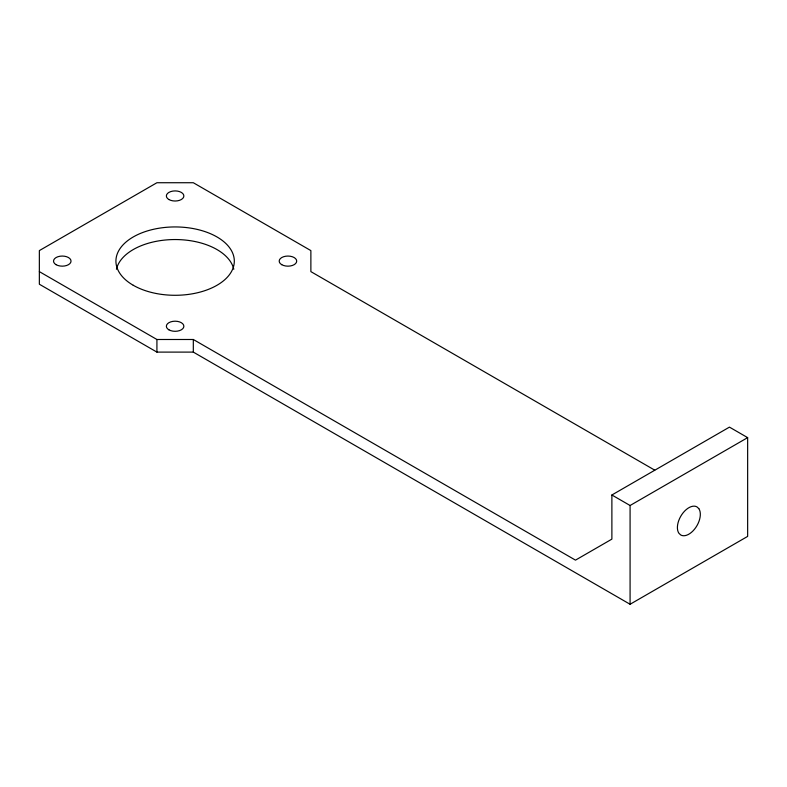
<?xml version="1.0" encoding="UTF-8"?>
<svg xmlns="http://www.w3.org/2000/svg" width="787" height="787" viewBox="0 0 787 787"><rect width="100%" height="100%" fill="white"/><g stroke="black" fill="none" stroke-linecap="round" stroke-linejoin="round"><path stroke-width="1.18" d="M39.35 271.623L156.918 339.492L193.317 339.492L575.484 560.137L611.883 539.125L611.883 494.993L729.451 427.125L747.65 437.631L747.65 536.4L630.082 604.268L193.317 352.104L156.918 352.104L39.35 284.225L39.35 250.6L156.918 182.732L193.317 182.732L310.875 250.6L310.875 271.623L654.725 470.144M611.883 494.993L630.082 505.5L747.65 437.631M630.082 505.5L630.082 604.268M193.317 339.492L193.317 352.104M156.918 339.492L156.918 352.104M116.427 269.262A59.192 34.175 0 0 1 175.117 239.543A59.192 34.175 0 0 1 233.798 269.262M698.797 508.599L696.977 506.907A16.212 9.365 -60 0 0 681.886 514.472A16.212 9.365 -60 0 0 678.935 533.301L680.765 534.993A16.212 9.365 -60 0 0 695.846 527.428A16.212 9.365 -60 0 0 698.797 508.599M168.93 199.544A8.755 5.056 0 0 0 183.568 197.271A8.755 5.056 0 0 0 172.845 191.084A8.755 5.056 0 0 0 168.93 199.544M56.093 264.688A8.755 5.056 0 0 0 70.732 262.415A8.755 5.056 0 0 0 60.019 256.228A8.755 5.056 0 0 0 56.093 264.688M168.93 329.832A8.755 5.056 0 0 0 183.568 327.559A8.755 5.056 0 0 0 172.845 321.371A8.755 5.056 0 0 0 168.93 329.832M281.756 264.688A8.755 5.056 0 0 0 296.404 262.415A8.755 5.056 0 0 0 285.681 256.228A8.755 5.056 0 0 0 281.756 264.688M133.259 285.278A59.192 34.175 0 0 0 232.293 269.961A59.192 34.175 0 0 0 159.791 228.102A59.192 34.175 0 0 0 133.259 285.278"/></g></svg>
